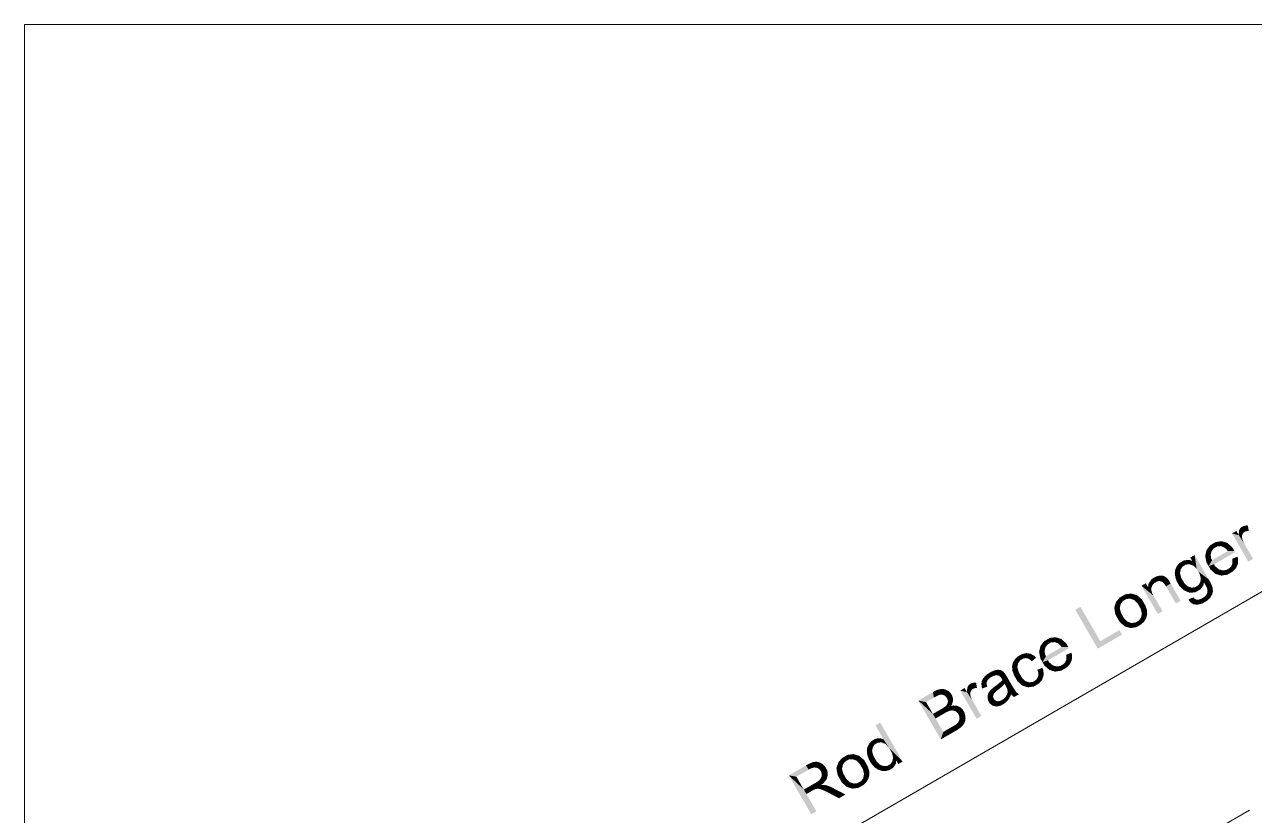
# Model space of a CAD drawing. Header units: millimetres. Extents: x 2 to 579, y 1 to 405.
# Drawn here: x 142.08 to 179.01, y 136.33 to 160.08 of the extents above; entities that cross this region are included whole.
import ezdxf

# ---------------------------------------------------------------- set-up
doc = ezdxf.new("R2010")
doc.units = ezdxf.units.MM
doc.linetypes.add('XKITLINE00', pattern=[0])
doc.layers.add('LinkedObject', color=7, linetype='Continuous', lineweight=0)

# ---------------------------------------------------------------- blocks, each defined once
blk = doc.blocks.new('*A4')
at = {"layer": 'LinkedObject'}
for points in [[(178.547, 144.744), (178.342, 144.798), (178.472, 144.873)], [(178.342, 144.798), (178.547, 144.744), (178.832, 143.95)], [(178.556, 144.889), (178.547, 144.744), (178.545, 144.803)], [(178.569, 144.915), (178.547, 144.744), (178.556, 144.889)], [(178.699, 144.831), (178.547, 144.744), (178.569, 144.915)], [(178.665, 144.792), (178.547, 144.744), (178.699, 144.831)], [(178.655, 144.767), (178.547, 144.744), (178.665, 144.792)], [(178.582, 144.942), (178.722, 144.844), (178.569, 144.915)], [(178.569, 144.915), (178.722, 144.844), (178.699, 144.831)], [(178.619, 144.983), (178.722, 144.844), (178.582, 144.942)], [(178.644, 144.997), (178.722, 144.844), (178.619, 144.983)], [(178.767, 145.037), (178.644, 144.997), (178.68, 145.018)], [(178.818, 145.036), (178.644, 144.997), (178.767, 145.037)], [(178.81, 144.874), (178.644, 144.997), (178.818, 145.036)], [(178.644, 144.997), (178.748, 144.859), (178.722, 144.844)], [(178.748, 144.859), (178.644, 144.997), (178.81, 144.874)], [(178.81, 144.874), (178.818, 145.036), (178.844, 144.874)], [(177.773, 144.493), (177.556, 144.211), (177.685, 144.443)], [(177.793, 144.347), (177.556, 144.211), (177.773, 144.493)], [(177.685, 144.443), (177.556, 144.211), (177.577, 144.301)], [(178.03, 144.565), (177.773, 144.493), (177.858, 144.542)], [(178.117, 144.538), (177.773, 144.493), (178.03, 144.565)], [(178.009, 144.417), (177.773, 144.493), (178.117, 144.538)], [(177.773, 144.493), (177.897, 144.408), (177.842, 144.376)], [(177.897, 144.408), (177.773, 144.493), (178.009, 144.417)], [(177.793, 144.347), (177.773, 144.493), (177.842, 144.376)], [(178.009, 144.417), (178.117, 144.538), (178.068, 144.396)], [(178.117, 144.538), (178.105, 144.382), (178.068, 144.396)], [(178.105, 144.382), (178.117, 144.538), (178.179, 144.317)], [(178.352, 144.38), (178.117, 144.538), (178.204, 144.511)], [(178.179, 144.317), (178.117, 144.538), (178.352, 144.38)], [(178.644, 144.742), (178.547, 144.744), (178.655, 144.767)], [(178.547, 144.744), (178.72, 144.477), (178.976, 144.033)], [(178.72, 144.477), (178.547, 144.744), (178.694, 144.522)], [(178.694, 144.522), (178.547, 144.744), (178.657, 144.613)], [(178.657, 144.613), (178.547, 144.744), (178.647, 144.658)], [(178.647, 144.658), (178.547, 144.744), (178.64, 144.688)], [(178.64, 144.688), (178.547, 144.744), (178.644, 144.742)], [(178.832, 143.95), (178.547, 144.744), (178.976, 144.033)], [(177.22, 144.149), (177.147, 143.97), (177.088, 144.073)], [(177.28, 143.735), (177.147, 143.97), (177.22, 144.149)], [(177.324, 143.658), (177.22, 144.149), (177.643, 143.417)], [(177.28, 143.735), (177.22, 144.149), (177.324, 143.658)], [(177.556, 144.211), (177.576, 143.922), (177.535, 144.12)], [(177.729, 144.266), (177.556, 144.211), (177.793, 144.347)], [(177.714, 144.214), (177.556, 144.211), (177.729, 144.266)], [(177.556, 144.211), (177.714, 144.214), (177.7, 144.161)], [(177.7, 144.161), (177.576, 143.922), (177.556, 144.211)], [(177.714, 144.051), (177.576, 143.922), (177.7, 144.161)], [(178.416, 144.268), (177.638, 143.816), (178.412, 144.275)], [(177.742, 143.994), (178.412, 144.275), (177.638, 143.816)], [(178.427, 144.249), (177.638, 143.816), (178.416, 144.268)], [(178.434, 144.236), (177.638, 143.816), (178.427, 144.249)], [(177.802, 143.871), (177.638, 143.816), (178.434, 144.236)], [(178.214, 144.267), (178.412, 144.275), (177.742, 143.994)], [(178.179, 144.317), (178.352, 144.38), (178.214, 144.267)], [(178.412, 144.275), (178.214, 144.267), (178.352, 144.38)], [(178.506, 144.102), (178.356, 143.979), (178.346, 144.034)], [(178.351, 143.888), (178.506, 144.102), (178.519, 143.888)], [(178.356, 143.979), (178.506, 144.102), (178.351, 143.888)], [(178.519, 143.888), (178.506, 144.102), (178.526, 144.027)], [(176.641, 143.728), (176.791, 143.663), (176.623, 143.612)], [(176.802, 143.722), (176.641, 143.728), (176.667, 143.78)], [(176.791, 143.663), (176.641, 143.728), (176.802, 143.722)], [(176.692, 143.832), (176.861, 143.807), (176.667, 143.78)], [(176.667, 143.78), (176.861, 143.807), (176.802, 143.722)], [(176.774, 143.916), (176.861, 143.807), (176.692, 143.832)], [(176.83, 143.948), (176.861, 143.807), (176.774, 143.916)], [(177.064, 144.002), (176.83, 143.948), (176.905, 143.992)], [(177.147, 143.97), (176.83, 143.948), (177.064, 144.002)], [(177.063, 143.872), (176.83, 143.948), (177.147, 143.97)], [(176.83, 143.948), (176.957, 143.863), (176.909, 143.835)], [(176.957, 143.863), (176.83, 143.948), (177.063, 143.872)], [(176.861, 143.807), (176.83, 143.948), (176.909, 143.835)], [(177.063, 143.872), (177.147, 143.97), (177.12, 143.852)], [(177.12, 143.852), (177.147, 143.97), (177.177, 143.833)], [(177.177, 143.833), (177.147, 143.97), (177.28, 143.735)], [(177.576, 143.922), (177.714, 144.051), (177.742, 143.994)], [(177.742, 143.994), (177.638, 143.816), (177.576, 143.922)], [(177.846, 143.804), (177.638, 143.816), (177.802, 143.871)], [(177.638, 143.816), (177.932, 143.558), (177.697, 143.712)], [(177.846, 143.804), (177.932, 143.558), (177.638, 143.816)], [(177.697, 143.712), (177.932, 143.558), (177.844, 143.583)], [(177.948, 143.72), (177.932, 143.558), (177.846, 143.804)], [(177.932, 143.558), (177.948, 143.72), (178.019, 143.532)], [(178.004, 143.703), (178.019, 143.532), (177.948, 143.72)], [(178.061, 143.687), (178.019, 143.532), (178.004, 143.703)], [(178.061, 143.687), (178.292, 143.613), (178.019, 143.532)], [(178.171, 143.701), (178.292, 143.613), (178.061, 143.687)], [(178.224, 143.731), (178.292, 143.613), (178.171, 143.701)], [(178.264, 143.754), (178.292, 143.613), (178.224, 143.731)], [(178.264, 143.754), (178.493, 143.825), (178.292, 143.613)], [(178.319, 143.814), (178.493, 143.825), (178.264, 143.754)], [(178.292, 143.613), (178.493, 143.825), (178.366, 143.656)], [(178.335, 143.851), (178.519, 143.888), (178.319, 143.814)], [(178.493, 143.825), (178.319, 143.814), (178.519, 143.888)], [(178.351, 143.888), (178.519, 143.888), (178.335, 143.851)], [(178.366, 143.656), (178.493, 143.825), (178.466, 143.762)], [(176.01, 143.475), (175.828, 143.277), (175.923, 143.424)], [(176.006, 143.307), (175.828, 143.277), (176.01, 143.475)], [(176.006, 143.307), (176.01, 143.475), (176.051, 143.333)], [(176.049, 143.497), (176.137, 143.366), (176.01, 143.475)], [(176.01, 143.475), (176.137, 143.366), (176.08, 143.35)], [(176.051, 143.333), (176.01, 143.475), (176.08, 143.35)], [(176.127, 143.524), (176.137, 143.366), (176.049, 143.497)], [(176.167, 143.528), (176.137, 143.366), (176.127, 143.524)], [(176.137, 143.366), (176.167, 143.528), (176.166, 143.365)], [(176.167, 143.528), (176.195, 143.364), (176.166, 143.365)], [(176.275, 143.525), (176.167, 143.528), (176.207, 143.533)], [(176.304, 143.512), (176.167, 143.528), (176.275, 143.525)], [(176.244, 143.347), (176.167, 143.528), (176.304, 143.512)], [(176.195, 143.364), (176.167, 143.528), (176.244, 143.347)], [(176.304, 143.512), (176.265, 143.33), (176.244, 143.347)], [(176.333, 143.499), (176.265, 143.33), (176.304, 143.512)], [(176.386, 143.458), (176.265, 143.33), (176.333, 143.499)], [(176.265, 143.33), (176.386, 143.458), (176.286, 143.313)], [(176.286, 143.313), (176.386, 143.458), (176.41, 143.431)], [(176.41, 143.431), (176.333, 143.252), (176.286, 143.313)], [(176.426, 143.414), (176.333, 143.252), (176.41, 143.431)], [(176.47, 143.346), (176.333, 143.252), (176.426, 143.414)], [(176.47, 143.346), (176.358, 143.208), (176.333, 143.252)], [(176.499, 143.296), (176.358, 143.208), (176.47, 143.346)], [(176.623, 143.612), (176.791, 143.663), (176.631, 143.548)], [(176.631, 143.548), (176.791, 143.663), (176.78, 143.605)], [(176.78, 143.605), (176.716, 143.299), (176.631, 143.548)], [(176.631, 143.548), (176.716, 143.299), (176.639, 143.484)], [(176.639, 143.484), (176.716, 143.299), (176.681, 143.359)], [(176.814, 143.471), (176.716, 143.299), (176.78, 143.605)], [(176.716, 143.299), (176.814, 143.471), (176.858, 143.394)], [(176.906, 143.311), (176.716, 143.299), (176.858, 143.394)], [(177.499, 143.328), (177.323, 143.237), (177.384, 143.323)], [(177.484, 143.245), (177.323, 143.237), (177.499, 143.328)], [(177.324, 143.658), (177.643, 143.417), (177.371, 143.576)], [(177.371, 143.576), (177.643, 143.417), (177.407, 143.438)], [(177.395, 143.38), (177.499, 143.328), (177.384, 143.323)], [(177.407, 143.438), (177.499, 143.328), (177.395, 143.38)], [(177.407, 143.438), (177.643, 143.417), (177.499, 143.328)], [(177.643, 143.417), (177.54, 143.258), (177.499, 143.328)], [(177.7, 143.318), (177.54, 143.258), (177.643, 143.417)], [(177.54, 143.258), (177.7, 143.318), (177.588, 143.164)], [(177.588, 143.164), (177.7, 143.318), (177.761, 143.167)], [(178.019, 143.532), (178.292, 143.613), (178.199, 143.56)], [(175.311, 142.994), (175.048, 142.918), (175.135, 142.969)], [(175.399, 142.969), (175.048, 142.918), (175.311, 142.994)], [(175.282, 142.841), (175.048, 142.918), (175.399, 142.969)], [(175.282, 142.841), (175.399, 142.969), (175.341, 142.821)], [(175.399, 142.969), (175.4, 142.801), (175.341, 142.821)], [(175.634, 142.818), (175.399, 142.969), (175.487, 142.944)], [(175.692, 142.717), (175.399, 142.969), (175.634, 142.818)], [(175.504, 142.703), (175.399, 142.969), (175.692, 142.717)], [(175.4, 142.801), (175.399, 142.969), (175.504, 142.703)], [(175.822, 143.18), (175.623, 143.226), (175.752, 143.301)], [(175.623, 143.226), (175.989, 142.924), (176.112, 142.378)], [(175.989, 142.924), (175.623, 143.226), (175.942, 143.006)], [(175.911, 143.135), (175.623, 143.226), (175.822, 143.18)], [(175.942, 143.006), (175.623, 143.226), (175.911, 143.135)], [(175.828, 143.277), (175.944, 143.232), (175.822, 143.18)], [(175.822, 143.18), (175.944, 143.232), (175.911, 143.135)], [(175.944, 143.232), (175.828, 143.277), (176.006, 143.307)], [(176.358, 143.208), (176.499, 143.296), (176.656, 142.692)], [(176.656, 142.692), (176.499, 143.296), (176.8, 142.776)], [(176.906, 143.311), (176.987, 143.052), (176.716, 143.299)], [(176.716, 143.299), (176.987, 143.052), (176.767, 143.211)], [(176.767, 143.211), (176.987, 143.052), (176.902, 143.087)], [(177.009, 143.209), (176.987, 143.052), (176.906, 143.311)], [(176.987, 143.052), (177.009, 143.209), (177.064, 143.19)], [(177.119, 143.17), (176.987, 143.052), (177.064, 143.19)], [(177.119, 143.17), (177.329, 143.082), (176.987, 143.052)], [(176.987, 143.052), (177.329, 143.082), (177.071, 143.016)], [(177.071, 143.016), (177.329, 143.082), (177.242, 143.031)], [(177.224, 143.18), (177.329, 143.082), (177.119, 143.17)], [(177.329, 143.082), (177.224, 143.18), (177.274, 143.209)], [(177.323, 143.237), (177.329, 143.082), (177.274, 143.209)], [(177.399, 143.122), (177.323, 143.237), (177.484, 143.245)], [(177.329, 143.082), (177.323, 143.237), (177.399, 143.122)], [(177.57, 142.95), (177.712, 142.91), (177.505, 142.886)], [(177.712, 142.91), (177.57, 142.95), (177.586, 142.985)], [(177.602, 143.021), (177.712, 142.91), (177.586, 142.985)], [(177.588, 143.164), (177.761, 143.167), (177.595, 143.139)], [(177.595, 143.139), (177.761, 143.167), (177.606, 143.097)], [(177.764, 143.114), (177.602, 143.021), (177.606, 143.097)], [(177.768, 143.061), (177.602, 143.021), (177.764, 143.114)], [(177.742, 142.959), (177.602, 143.021), (177.768, 143.061)], [(177.712, 142.91), (177.602, 143.021), (177.742, 142.959)], [(177.606, 143.097), (177.761, 143.167), (177.764, 143.114)], [(173.789, 142.595), (174.31, 141.337), (173.635, 142.506)], [(174.385, 141.564), (174.31, 141.337), (173.789, 142.595)], [(174.836, 142.671), (174.907, 142.247), (174.803, 142.576)], [(174.803, 142.576), (174.907, 142.247), (174.839, 142.364)], [(175.048, 142.918), (174.836, 142.671), (174.969, 142.873)], [(175.063, 142.768), (174.836, 142.671), (175.048, 142.918)], [(174.969, 142.873), (174.836, 142.671), (174.863, 142.749)], [(174.997, 142.676), (174.836, 142.671), (175.063, 142.768)], [(174.836, 142.671), (174.997, 142.676), (174.985, 142.616)], [(174.972, 142.555), (174.907, 142.247), (174.836, 142.671)], [(174.972, 142.555), (174.836, 142.671), (174.985, 142.616)], [(175.048, 142.918), (175.17, 142.83), (175.117, 142.799)], [(175.17, 142.83), (175.048, 142.918), (175.282, 142.841)], [(175.063, 142.768), (175.048, 142.918), (175.117, 142.799)], [(175.504, 142.703), (175.692, 142.717), (175.549, 142.624)], [(175.692, 142.717), (175.597, 142.541), (175.549, 142.624)], [(175.597, 142.541), (175.692, 142.717), (175.634, 142.397)], [(175.634, 142.397), (175.692, 142.717), (175.792, 142.431)], [(175.789, 142.492), (175.692, 142.717), (175.74, 142.635)], [(175.792, 142.431), (175.692, 142.717), (175.789, 142.492)], [(176.112, 142.378), (175.989, 142.924), (176.256, 142.461)], [(177.207, 142.848), (177.033, 142.818), (177.184, 142.878)], [(177.033, 142.818), (177.207, 142.848), (177.071, 142.749)], [(177.071, 142.749), (177.207, 142.848), (177.175, 142.672)], [(177.175, 142.672), (177.207, 142.848), (177.242, 142.665)], [(177.242, 142.665), (177.207, 142.848), (177.259, 142.815)], [(177.287, 142.812), (177.242, 142.665), (177.259, 142.815)], [(177.325, 142.808), (177.242, 142.665), (177.287, 142.812)], [(177.325, 142.808), (177.525, 142.738), (177.242, 142.665)], [(177.242, 142.665), (177.525, 142.738), (177.308, 142.658)], [(177.308, 142.658), (177.525, 142.738), (177.45, 142.694)], [(177.409, 142.83), (177.525, 142.738), (177.325, 142.808)], [(177.525, 142.738), (177.409, 142.83), (177.455, 142.857)], [(177.505, 142.886), (177.525, 142.738), (177.455, 142.857)], [(177.505, 142.886), (177.712, 142.91), (177.525, 142.738)], [(177.525, 142.738), (177.712, 142.91), (177.589, 142.775)], [(177.589, 142.775), (177.712, 142.91), (177.683, 142.861)], [(175.007, 142.413), (174.907, 142.247), (174.972, 142.555)], [(174.907, 142.247), (175.007, 142.413), (175.054, 142.332)], [(175.101, 142.25), (174.907, 142.247), (175.054, 142.332)], [(175.101, 142.25), (175.206, 141.982), (174.907, 142.247)], [(174.907, 142.247), (175.206, 141.982), (174.969, 142.14)], [(175.207, 142.149), (175.206, 141.982), (175.101, 142.25)], [(175.733, 142.203), (175.544, 142.183), (175.61, 142.274)], [(175.622, 142.336), (175.765, 142.256), (175.61, 142.274)], [(175.61, 142.274), (175.765, 142.256), (175.733, 142.203)], [(175.792, 142.431), (175.622, 142.336), (175.634, 142.397)], [(175.794, 142.37), (175.622, 142.336), (175.792, 142.431)], [(175.765, 142.256), (175.622, 142.336), (175.794, 142.37)], [(175.039, 141.758), (174.385, 141.564), (174.96, 141.896)], [(174.969, 142.14), (175.206, 141.982), (175.118, 142.007)], [(175.206, 141.982), (175.207, 142.149), (175.266, 142.129)], [(175.324, 142.109), (175.206, 141.982), (175.266, 142.129)], [(175.324, 142.109), (175.559, 142.034), (175.206, 141.982)], [(175.206, 141.982), (175.559, 142.034), (175.294, 141.956)], [(175.294, 141.956), (175.559, 142.034), (175.47, 141.982)], [(175.437, 142.121), (175.559, 142.034), (175.324, 142.109)], [(175.559, 142.034), (175.437, 142.121), (175.491, 142.152)], [(175.544, 142.183), (175.559, 142.034), (175.491, 142.152)], [(175.702, 142.151), (175.544, 142.183), (175.733, 142.203)], [(175.614, 142.066), (175.544, 142.183), (175.702, 142.151)], [(175.559, 142.034), (175.544, 142.183), (175.614, 142.066)], [(172.784, 141.61), (172.567, 141.328), (172.697, 141.56)], [(172.804, 141.464), (172.567, 141.328), (172.784, 141.61)], [(172.697, 141.56), (172.567, 141.328), (172.588, 141.418)], [(173.041, 141.682), (172.784, 141.61), (172.869, 141.659)], [(173.128, 141.655), (172.784, 141.61), (173.041, 141.682)], [(173.021, 141.534), (172.784, 141.61), (173.128, 141.655)], [(172.784, 141.61), (172.908, 141.524), (172.854, 141.493)], [(172.908, 141.524), (172.784, 141.61), (173.021, 141.534)], [(172.804, 141.464), (172.784, 141.61), (172.854, 141.493)], [(173.021, 141.534), (173.128, 141.655), (173.079, 141.513)], [(173.128, 141.655), (173.117, 141.499), (173.079, 141.513)], [(173.117, 141.499), (173.128, 141.655), (173.19, 141.434)], [(173.363, 141.496), (173.128, 141.655), (173.215, 141.628)], [(173.19, 141.434), (173.128, 141.655), (173.363, 141.496)], [(173.19, 141.434), (173.363, 141.496), (173.226, 141.384)], [(173.424, 141.392), (173.226, 141.384), (173.363, 141.496)], [(174.31, 141.337), (174.385, 141.564), (175.039, 141.758)], [(171.909, 141.104), (171.983, 140.99), (171.823, 141.02)], [(171.963, 141.136), (171.983, 140.99), (171.909, 141.104)], [(172.165, 141.206), (171.963, 141.136), (172.032, 141.175)], [(172.229, 141.196), (171.963, 141.136), (172.165, 141.206)], [(172.147, 141.055), (171.963, 141.136), (172.229, 141.196)], [(171.963, 141.136), (172.073, 141.042), (172.037, 141.021)], [(172.073, 141.042), (171.963, 141.136), (172.147, 141.055)], [(171.983, 140.99), (171.963, 141.136), (172.037, 141.021)], [(172.147, 141.055), (172.229, 141.196), (172.184, 141.048)], [(172.229, 141.196), (172.222, 141.041), (172.184, 141.048)], [(172.222, 141.041), (172.229, 141.196), (172.294, 140.997)], [(172.406, 141.119), (172.229, 141.196), (172.293, 141.186)], [(172.456, 141.062), (172.229, 141.196), (172.406, 141.119)], [(172.294, 140.997), (172.229, 141.196), (172.456, 141.062)], [(172.567, 141.328), (172.587, 141.039), (172.547, 141.237)], [(172.74, 141.383), (172.567, 141.328), (172.804, 141.464)], [(172.726, 141.331), (172.567, 141.328), (172.74, 141.383)], [(172.567, 141.328), (172.726, 141.331), (172.711, 141.278)], [(172.711, 141.278), (172.587, 141.039), (172.567, 141.328)], [(172.725, 141.168), (172.587, 141.039), (172.711, 141.278)], [(172.587, 141.039), (172.725, 141.168), (172.754, 141.111)], [(172.754, 141.111), (172.649, 140.932), (172.587, 141.039)], [(173.428, 141.385), (172.649, 140.932), (173.424, 141.392)], [(172.754, 141.111), (173.424, 141.392), (172.649, 140.932)], [(173.438, 141.366), (172.649, 140.932), (173.428, 141.385)], [(173.445, 141.353), (172.649, 140.932), (173.438, 141.366)], [(172.814, 140.988), (172.649, 140.932), (173.445, 141.353)], [(173.226, 141.384), (173.424, 141.392), (172.754, 141.111)], [(173.517, 141.219), (173.368, 141.096), (173.358, 141.151)], [(173.362, 141.004), (173.517, 141.219), (173.531, 141.005)], [(173.368, 141.096), (173.517, 141.219), (173.362, 141.004)], [(173.531, 141.005), (173.517, 141.219), (173.538, 141.143)], [(171.76, 140.915), (171.906, 140.842), (171.735, 140.798)], [(171.735, 140.798), (171.906, 140.842), (171.742, 140.734)], [(171.742, 140.734), (171.906, 140.842), (171.895, 140.783)], [(171.895, 140.783), (171.836, 140.468), (171.742, 140.734)], [(171.742, 140.734), (171.836, 140.468), (171.749, 140.669)], [(171.918, 140.9), (171.76, 140.915), (171.791, 140.968)], [(171.906, 140.842), (171.76, 140.915), (171.918, 140.9)], [(171.823, 141.02), (171.983, 140.99), (171.791, 140.968)], [(171.791, 140.968), (171.983, 140.99), (171.918, 140.9)], [(171.932, 140.641), (171.836, 140.468), (171.895, 140.783)], [(172.294, 140.997), (172.456, 141.062), (172.329, 140.96)], [(172.646, 140.765), (172.518, 140.644), (172.494, 140.702)], [(172.518, 140.644), (172.646, 140.765), (172.528, 140.543)], [(172.528, 140.543), (172.646, 140.765), (172.66, 140.468)], [(172.684, 140.537), (172.646, 140.765), (172.677, 140.685)], [(172.66, 140.468), (172.646, 140.765), (172.684, 140.537)], [(172.858, 140.921), (172.649, 140.932), (172.814, 140.988)], [(172.649, 140.932), (172.943, 140.674), (172.709, 140.829)], [(172.858, 140.921), (172.943, 140.674), (172.649, 140.932)], [(172.709, 140.829), (172.943, 140.674), (172.856, 140.7)], [(172.959, 140.837), (172.943, 140.674), (172.858, 140.921)], [(172.943, 140.674), (172.959, 140.837), (173.031, 140.649)], [(173.016, 140.82), (173.031, 140.649), (172.959, 140.837)], [(173.073, 140.803), (173.031, 140.649), (173.016, 140.82)], [(173.073, 140.803), (173.304, 140.73), (173.031, 140.649)], [(173.031, 140.649), (173.304, 140.73), (173.211, 140.676)], [(173.183, 140.818), (173.304, 140.73), (173.073, 140.803)], [(173.236, 140.848), (173.304, 140.73), (173.183, 140.818)], [(173.275, 140.871), (173.304, 140.73), (173.236, 140.848)], [(173.275, 140.871), (173.504, 140.942), (173.304, 140.73)], [(173.33, 140.931), (173.504, 140.942), (173.275, 140.871)], [(173.304, 140.73), (173.504, 140.942), (173.377, 140.773)], [(173.346, 140.968), (173.531, 141.005), (173.33, 140.931)], [(173.504, 140.942), (173.33, 140.931), (173.531, 141.005)], [(173.362, 141.004), (173.531, 141.005), (173.346, 140.968)], [(173.377, 140.773), (173.504, 140.942), (173.478, 140.878)], [(170.991, 140.368), (170.819, 140.321), (171.005, 140.399)], [(170.825, 140.361), (171.005, 140.399), (170.819, 140.321)], [(170.977, 140.336), (170.819, 140.321), (170.991, 140.368)], [(170.864, 140.441), (171.005, 140.399), (170.825, 140.361)], [(170.897, 140.48), (171.005, 140.399), (170.864, 140.441)], [(171.017, 140.589), (170.897, 140.48), (170.93, 140.518)], [(171.069, 140.46), (170.897, 140.48), (171.017, 140.589)], [(171.005, 140.399), (170.897, 140.48), (171.069, 140.46)], [(171.072, 140.62), (171.174, 140.52), (171.017, 140.589)], [(171.069, 140.46), (171.017, 140.589), (171.12, 140.489)], [(171.12, 140.489), (171.017, 140.589), (171.174, 140.52)], [(171.263, 140.697), (171.072, 140.62), (171.221, 140.69)], [(171.269, 140.543), (171.072, 140.62), (171.263, 140.697)], [(171.221, 140.69), (171.072, 140.62), (171.126, 140.652)], [(171.174, 140.52), (171.072, 140.62), (171.269, 140.543)], [(171.372, 140.7), (171.263, 140.697), (171.304, 140.704)], [(171.399, 140.69), (171.263, 140.697), (171.372, 140.7)], [(171.269, 140.543), (171.263, 140.697), (171.311, 140.535)], [(171.311, 140.535), (171.263, 140.697), (171.341, 140.529)], [(171.263, 140.697), (171.397, 140.479), (171.341, 140.529)], [(171.399, 140.69), (171.397, 140.479), (171.263, 140.697)], [(171.411, 140.359), (171.509, 140.285), (171.297, 140.261)], [(171.427, 140.68), (171.397, 140.479), (171.399, 140.69)], [(171.477, 140.644), (171.397, 140.479), (171.427, 140.68)], [(171.501, 140.618), (171.397, 140.479), (171.477, 140.644)], [(171.397, 140.479), (171.501, 140.618), (171.515, 140.602)], [(171.397, 140.479), (171.515, 140.602), (171.423, 140.435)], [(171.443, 140.397), (171.509, 140.285), (171.411, 140.359)], [(171.423, 140.435), (171.515, 140.602), (171.425, 140.431)], [(171.425, 140.431), (171.515, 140.602), (171.435, 140.412)], [(171.435, 140.412), (171.515, 140.602), (171.443, 140.397)], [(171.443, 140.397), (171.515, 140.602), (171.509, 140.285)], [(171.557, 140.538), (171.509, 140.285), (171.515, 140.602)], [(171.584, 140.49), (171.509, 140.285), (171.557, 140.538)], [(171.584, 140.49), (171.539, 140.232), (171.509, 140.285)], [(171.695, 140.299), (171.539, 140.232), (171.584, 140.49)], [(171.749, 140.669), (171.836, 140.468), (171.796, 140.536)], [(171.836, 140.468), (171.932, 140.641), (171.981, 140.557)], [(172.03, 140.471), (171.836, 140.468), (171.981, 140.557)], [(172.03, 140.471), (172.129, 140.203), (171.836, 140.468)], [(171.836, 140.468), (172.129, 140.203), (171.897, 140.362)], [(171.897, 140.362), (172.129, 140.203), (172.044, 140.229)], [(172.134, 140.366), (172.129, 140.203), (172.03, 140.471)], [(172.129, 140.203), (172.134, 140.366), (172.189, 140.347)], [(172.474, 140.251), (172.352, 140.337), (172.404, 140.368)], [(172.446, 140.392), (172.474, 140.251), (172.404, 140.368)], [(172.446, 140.392), (172.66, 140.468), (172.474, 140.251)], [(172.502, 140.459), (172.66, 140.468), (172.446, 140.392)], [(172.474, 140.251), (172.66, 140.468), (172.543, 140.291)], [(172.66, 140.468), (172.502, 140.459), (172.515, 140.501)], [(172.528, 140.543), (172.66, 140.468), (172.515, 140.501)], [(172.543, 140.291), (172.66, 140.468), (172.636, 140.399)], [(169.388, 139.867), (168.92, 139.78), (169.358, 140.034)], [(169.425, 140.073), (169.545, 139.947), (169.358, 140.034)], [(169.358, 140.034), (169.545, 139.947), (169.451, 139.903)], [(169.388, 139.867), (169.358, 140.034), (169.451, 139.903)], [(169.543, 140.117), (169.545, 139.947), (169.425, 140.073)], [(169.606, 139.96), (169.543, 140.117), (169.594, 140.123)], [(169.545, 139.947), (169.543, 140.117), (169.575, 139.954)], [(169.575, 139.954), (169.543, 140.117), (169.606, 139.96)], [(169.644, 140.128), (169.663, 139.953), (169.594, 140.123)], [(169.594, 140.123), (169.663, 139.953), (169.606, 139.96)], [(169.739, 140.11), (169.663, 139.953), (169.644, 140.128)], [(169.784, 140.087), (169.663, 139.953), (169.739, 140.11)], [(169.663, 139.953), (169.784, 140.087), (169.69, 139.939)], [(169.784, 140.087), (169.717, 139.925), (169.69, 139.939)], [(169.717, 139.925), (169.784, 140.087), (169.76, 139.882)], [(169.76, 139.882), (169.784, 140.087), (169.919, 139.959)], [(169.895, 139.999), (169.784, 140.087), (169.828, 140.063)], [(169.919, 139.959), (169.784, 140.087), (169.895, 139.999)], [(170.385, 140.027), (170.181, 140.08), (170.31, 140.155)], [(170.181, 140.08), (170.385, 140.027), (170.67, 139.233)], [(170.395, 140.172), (170.385, 140.027), (170.383, 140.086)], [(170.407, 140.198), (170.385, 140.027), (170.395, 140.172)], [(170.537, 140.113), (170.385, 140.027), (170.407, 140.198)], [(170.503, 140.075), (170.385, 140.027), (170.537, 140.113)], [(170.493, 140.05), (170.385, 140.027), (170.503, 140.075)], [(170.482, 140.025), (170.385, 140.027), (170.493, 140.05)], [(170.385, 140.027), (170.558, 139.76), (170.814, 139.316)], [(170.558, 139.76), (170.385, 140.027), (170.532, 139.805)], [(170.532, 139.805), (170.385, 140.027), (170.495, 139.896)], [(170.495, 139.896), (170.385, 140.027), (170.485, 139.941)], [(170.485, 139.941), (170.385, 140.027), (170.478, 139.97)], [(170.478, 139.97), (170.385, 140.027), (170.482, 140.025)], [(170.67, 139.233), (170.385, 140.027), (170.814, 139.316)], [(170.42, 140.224), (170.56, 140.127), (170.407, 140.198)], [(170.407, 140.198), (170.56, 140.127), (170.537, 140.113)], [(170.457, 140.265), (170.56, 140.127), (170.42, 140.224)], [(170.482, 140.28), (170.56, 140.127), (170.457, 140.265)], [(170.605, 140.32), (170.482, 140.28), (170.518, 140.301)], [(170.656, 140.319), (170.482, 140.28), (170.605, 140.32)], [(170.648, 140.157), (170.482, 140.28), (170.656, 140.319)], [(170.482, 140.28), (170.587, 140.142), (170.56, 140.127)], [(170.587, 140.142), (170.482, 140.28), (170.648, 140.157)], [(170.648, 140.157), (170.656, 140.319), (170.683, 140.157)], [(170.819, 140.321), (170.841, 140.139), (170.814, 140.281)], [(170.814, 140.281), (170.841, 140.139), (170.824, 140.19)], [(170.977, 140.336), (170.841, 140.139), (170.819, 140.321)], [(170.977, 140.253), (170.841, 140.139), (170.977, 140.336)], [(170.841, 140.139), (170.977, 140.253), (170.992, 140.201)], [(171.169, 139.936), (171.012, 139.97), (171.026, 139.998)], [(171.04, 140.027), (171.184, 139.976), (171.026, 139.998)], [(171.026, 139.998), (171.184, 139.976), (171.169, 139.936)], [(171.078, 140.08), (171.184, 139.976), (171.04, 140.027)], [(171.102, 140.105), (171.184, 139.976), (171.078, 140.08)], [(171.119, 140.123), (171.211, 140.013), (171.102, 140.105)], [(171.184, 139.976), (171.102, 140.105), (171.198, 139.995)], [(171.198, 139.995), (171.102, 140.105), (171.211, 140.013)], [(171.177, 140.17), (171.266, 140.064), (171.119, 140.123)], [(171.119, 140.123), (171.266, 140.064), (171.211, 140.013)], [(171.217, 140.2), (171.306, 140.096), (171.177, 140.17)], [(171.177, 140.17), (171.306, 140.096), (171.266, 140.064)], [(171.297, 140.261), (171.378, 140.152), (171.217, 140.2)], [(171.217, 140.2), (171.378, 140.152), (171.306, 140.096)], [(171.297, 140.261), (171.509, 140.285), (171.378, 140.152)], [(171.378, 140.152), (171.509, 140.285), (171.479, 140.247)], [(171.695, 140.299), (171.566, 140.185), (171.539, 140.232)], [(171.83, 140.075), (171.707, 139.971), (171.561, 139.921)], [(171.583, 139.958), (171.83, 140.075), (171.561, 139.921)], [(171.566, 140.185), (171.695, 140.299), (171.596, 140.106)], [(171.583, 139.958), (171.753, 140.199), (171.83, 140.075)], [(171.602, 140.035), (171.753, 140.199), (171.583, 139.958)], [(171.596, 140.106), (171.695, 140.299), (171.753, 140.199)], [(171.753, 140.199), (171.599, 140.075), (171.596, 140.106)], [(171.599, 140.075), (171.753, 140.199), (171.602, 140.035)], [(171.707, 139.971), (171.83, 140.075), (171.727, 139.943)], [(171.727, 139.943), (171.83, 140.075), (171.85, 140.051)], [(171.85, 140.051), (171.772, 139.899), (171.727, 139.943)], [(171.87, 140.027), (171.772, 139.899), (171.85, 140.051)], [(171.87, 140.027), (171.796, 139.884), (171.772, 139.899)], [(171.918, 139.987), (171.796, 139.884), (171.87, 140.027)], [(172.244, 140.327), (172.129, 140.203), (172.189, 140.347)], [(172.244, 140.327), (172.474, 140.251), (172.129, 140.203)], [(172.129, 140.203), (172.474, 140.251), (172.215, 140.177)], [(172.215, 140.177), (172.474, 140.251), (172.387, 140.2)], [(172.352, 140.337), (172.474, 140.251), (172.244, 140.327)], [(169.154, 139.732), (168.92, 139.78), (169.388, 139.867)], [(168.92, 139.78), (169.437, 139.241), (169.595, 138.612)], [(169.358, 139.379), (169.437, 139.241), (168.92, 139.78)], [(168.92, 139.78), (169.154, 139.732), (169.358, 139.379)], [(169.751, 139.624), (169.928, 139.661), (169.732, 139.604)], [(169.899, 139.617), (169.732, 139.604), (169.928, 139.661)], [(169.775, 139.65), (169.928, 139.661), (169.751, 139.624)], [(169.919, 139.959), (169.777, 139.853), (169.76, 139.882)], [(169.775, 139.65), (169.96, 139.794), (169.928, 139.661)], [(169.803, 139.705), (169.96, 139.794), (169.775, 139.65)], [(169.777, 139.853), (169.919, 139.959), (169.795, 139.822)], [(169.795, 139.822), (169.919, 139.959), (169.809, 139.763)], [(169.806, 139.734), (169.96, 139.794), (169.803, 139.705)], [(169.96, 139.794), (169.806, 139.734), (169.809, 139.763)], [(169.809, 139.763), (169.919, 139.959), (169.96, 139.794)], [(170.073, 139.626), (169.899, 139.617), (169.961, 139.632)], [(169.992, 139.477), (169.899, 139.617), (170.073, 139.626)], [(169.961, 139.839), (169.919, 139.959), (169.94, 139.922)], [(169.96, 139.794), (169.919, 139.959), (169.961, 139.839)], [(169.928, 139.661), (169.96, 139.794), (169.959, 139.75)], [(169.992, 139.477), (170.073, 139.626), (170.023, 139.463)], [(170.023, 139.463), (170.073, 139.626), (170.054, 139.448)], [(170.054, 139.448), (170.073, 139.626), (170.123, 139.605)], [(171.012, 139.97), (171.168, 139.915), (170.999, 139.907)], [(170.999, 139.873), (171.168, 139.915), (171.167, 139.894)], [(170.999, 139.907), (171.168, 139.915), (170.999, 139.873)], [(171.167, 139.894), (171.037, 139.743), (170.999, 139.873)], [(170.999, 139.873), (171.037, 139.743), (171, 139.839)], [(171, 139.839), (171.037, 139.743), (171.019, 139.774)], [(171.168, 139.915), (171.012, 139.97), (171.169, 139.936)], [(171.177, 139.854), (171.037, 139.743), (171.167, 139.894)], [(171.037, 139.743), (171.177, 139.854), (171.188, 139.836)], [(171.204, 139.807), (171.037, 139.743), (171.188, 139.836)], [(171.037, 139.743), (171.204, 139.807), (171.067, 139.69)], [(171.067, 139.69), (171.204, 139.807), (171.155, 139.625)], [(171.155, 139.625), (171.204, 139.807), (171.212, 139.612)], [(171.212, 139.612), (171.204, 139.807), (171.253, 139.771)], [(171.253, 139.771), (171.269, 139.6), (171.212, 139.612)], [(171.286, 139.765), (171.269, 139.6), (171.253, 139.771)], [(171.319, 139.758), (171.269, 139.6), (171.286, 139.765)], [(171.269, 139.6), (171.319, 139.758), (171.396, 139.628)], [(171.466, 139.668), (171.319, 139.758), (171.393, 139.776)], [(171.396, 139.628), (171.319, 139.758), (171.466, 139.668)], [(171.435, 139.8), (171.508, 139.692), (171.393, 139.776)], [(171.393, 139.776), (171.508, 139.692), (171.466, 139.668)], [(171.477, 139.824), (171.508, 139.692), (171.435, 139.8)], [(171.608, 139.787), (171.477, 139.824), (171.54, 139.884)], [(171.579, 139.752), (171.477, 139.824), (171.608, 139.787)], [(171.508, 139.692), (171.477, 139.824), (171.579, 139.752)], [(171.707, 139.971), (171.54, 139.884), (171.561, 139.921)], [(171.686, 139.914), (171.54, 139.884), (171.707, 139.971)], [(171.637, 139.822), (171.54, 139.884), (171.686, 139.914)], [(171.608, 139.787), (171.54, 139.884), (171.637, 139.822)], [(171.796, 139.884), (171.918, 139.987), (171.946, 139.97)], [(169.708, 139.397), (169.358, 139.379), (169.611, 139.525)], [(169.437, 139.241), (169.358, 139.379), (169.708, 139.397)], [(169.764, 139.43), (169.611, 139.525), (169.662, 139.555)], [(169.708, 139.397), (169.611, 139.525), (169.764, 139.43)], [(169.662, 139.555), (169.899, 139.617), (169.764, 139.43)], [(169.732, 139.604), (169.899, 139.617), (169.662, 139.555)], [(169.764, 139.43), (169.899, 139.617), (169.855, 139.469)], [(169.899, 139.617), (169.926, 139.484), (169.855, 139.469)], [(169.926, 139.484), (169.899, 139.617), (169.992, 139.477)], [(170.123, 139.605), (170.104, 139.401), (170.054, 139.448)], [(170.173, 139.584), (170.104, 139.401), (170.123, 139.605)], [(170.252, 139.511), (170.104, 139.401), (170.173, 139.584)], [(170.282, 139.46), (170.104, 139.401), (170.252, 139.511)], [(170.104, 139.401), (170.282, 139.46), (170.123, 139.369)], [(170.282, 139.46), (170.139, 139.341), (170.123, 139.369)], [(170.139, 139.341), (170.282, 139.46), (170.156, 139.285)], [(170.156, 139.285), (170.282, 139.46), (170.335, 139.288)], [(170.335, 139.288), (170.157, 139.229), (170.156, 139.285)], [(170.338, 139.242), (170.157, 139.229), (170.335, 139.288)], [(170.332, 139.333), (170.282, 139.46), (170.305, 139.419)], [(170.335, 139.288), (170.282, 139.46), (170.332, 139.333)], [(167.775, 139.119), (167.874, 138.616), (167.631, 139.036)], [(167.775, 139.119), (168.032, 138.372), (167.874, 138.616)], [(168.032, 138.372), (167.775, 139.119), (168.451, 137.95)], [(169.595, 138.612), (169.437, 139.241), (169.67, 138.839)], [(169.961, 139.007), (170.041, 138.869), (169.67, 138.839)], [(169.999, 139.029), (170.096, 138.901), (169.961, 139.007)], [(169.961, 139.007), (170.096, 138.901), (170.041, 138.869)], [(170.05, 139.062), (170.185, 138.966), (169.999, 139.029)], [(169.999, 139.029), (170.185, 138.966), (170.096, 138.901)], [(170.064, 139.074), (170.185, 138.966), (170.05, 139.062)], [(170.218, 138.998), (170.064, 139.074), (170.088, 139.094)], [(170.185, 138.966), (170.064, 139.074), (170.218, 138.998)], [(170.123, 139.136), (170.298, 139.095), (170.088, 139.094)], [(170.088, 139.094), (170.298, 139.095), (170.218, 138.998)], [(170.312, 139.129), (170.123, 139.136), (170.146, 139.179)], [(170.298, 139.095), (170.123, 139.136), (170.312, 139.129)], [(170.157, 139.229), (170.327, 139.163), (170.146, 139.179)], [(170.146, 139.179), (170.327, 139.163), (170.312, 139.129)], [(170.327, 139.163), (170.157, 139.229), (170.338, 139.242)], [(170.218, 138.998), (170.298, 139.095), (170.251, 139.03)], [(167.521, 138.568), (167.608, 138.46), (167.443, 138.486)], [(167.573, 138.599), (167.608, 138.46), (167.521, 138.568)], [(167.612, 138.621), (167.705, 138.516), (167.573, 138.599)], [(167.573, 138.599), (167.705, 138.516), (167.656, 138.487)], [(167.608, 138.46), (167.573, 138.599), (167.656, 138.487)], [(167.689, 138.644), (167.705, 138.516), (167.612, 138.621)], [(167.728, 138.645), (167.705, 138.516), (167.689, 138.644)], [(167.728, 138.645), (167.811, 138.523), (167.705, 138.516)], [(167.767, 138.646), (167.811, 138.523), (167.728, 138.645)], [(167.84, 138.632), (167.811, 138.523), (167.767, 138.646)], [(167.874, 138.616), (167.811, 138.523), (167.84, 138.632)], [(167.811, 138.523), (167.874, 138.616), (167.868, 138.502)], [(167.868, 138.502), (167.874, 138.616), (167.925, 138.48)], [(167.874, 138.616), (168.032, 138.372), (167.925, 138.48)], [(169.67, 138.839), (170.041, 138.869), (169.595, 138.612)], [(166.967, 138.172), (166.705, 138.096), (166.792, 138.147)], [(167.056, 138.147), (166.705, 138.096), (166.967, 138.172)], [(166.939, 138.019), (166.705, 138.096), (167.056, 138.147)], [(166.939, 138.019), (167.056, 138.147), (166.998, 137.999)], [(167.056, 138.147), (167.057, 137.979), (166.998, 137.999)], [(167.291, 137.996), (167.056, 138.147), (167.144, 138.122)], [(167.349, 137.895), (167.056, 138.147), (167.291, 137.996)], [(167.161, 137.881), (167.056, 138.147), (167.349, 137.895)], [(167.057, 137.979), (167.056, 138.147), (167.161, 137.881)], [(167.39, 138.383), (167.542, 138.317), (167.373, 138.267)], [(167.373, 138.267), (167.542, 138.317), (167.382, 138.203)], [(167.382, 138.203), (167.542, 138.317), (167.532, 138.259)], [(167.532, 138.259), (167.472, 137.949), (167.382, 138.203)], [(167.382, 138.203), (167.472, 137.949), (167.39, 138.139)], [(167.551, 138.375), (167.39, 138.383), (167.417, 138.435)], [(167.542, 138.317), (167.39, 138.383), (167.551, 138.375)], [(167.443, 138.486), (167.608, 138.46), (167.417, 138.435)], [(167.417, 138.435), (167.608, 138.46), (167.551, 138.375)], [(167.571, 138.118), (167.472, 137.949), (167.532, 138.259)], [(168.032, 138.372), (168.451, 137.95), (168.082, 138.285)], [(168.082, 138.285), (168.451, 137.95), (168.128, 138.206)], [(168.128, 138.206), (168.451, 137.95), (168.163, 138.07)], [(165.628, 137.706), (165.03, 137.532), (165.547, 137.831)], [(165.802, 137.937), (165.547, 137.831), (165.753, 137.929)], [(165.803, 137.772), (165.547, 137.831), (165.802, 137.937)], [(165.753, 137.929), (165.547, 137.831), (165.625, 137.876)], [(165.547, 137.831), (165.692, 137.744), (165.628, 137.706)], [(165.692, 137.744), (165.547, 137.831), (165.803, 137.772)], [(165.852, 137.944), (165.848, 137.763), (165.802, 137.937)], [(165.802, 137.937), (165.848, 137.763), (165.803, 137.772)], [(165.848, 137.763), (165.852, 137.944), (165.894, 137.753)], [(165.996, 137.901), (165.852, 137.944), (165.949, 137.926)], [(165.894, 137.753), (165.852, 137.944), (165.996, 137.901)], [(165.996, 137.901), (165.963, 137.702), (165.894, 137.753)], [(166.044, 137.875), (165.963, 137.702), (165.996, 137.901)], [(166.119, 137.801), (165.963, 137.702), (166.044, 137.875)], [(166.147, 137.752), (165.963, 137.702), (166.119, 137.801)], [(166.493, 137.849), (166.564, 137.425), (166.46, 137.754)], [(166.705, 138.096), (166.493, 137.849), (166.626, 138.051)], [(166.72, 137.946), (166.493, 137.849), (166.705, 138.096)], [(166.626, 138.051), (166.493, 137.849), (166.52, 137.927)], [(166.654, 137.854), (166.493, 137.849), (166.72, 137.946)], [(166.493, 137.849), (166.654, 137.854), (166.642, 137.794)], [(166.629, 137.733), (166.564, 137.425), (166.493, 137.849)], [(166.629, 137.733), (166.493, 137.849), (166.642, 137.794)], [(166.705, 138.096), (166.827, 138.008), (166.774, 137.977)], [(166.827, 138.008), (166.705, 138.096), (166.939, 138.019)], [(166.72, 137.946), (166.705, 138.096), (166.774, 137.977)], [(167.161, 137.881), (167.349, 137.895), (167.206, 137.802)], [(167.349, 137.895), (167.254, 137.719), (167.206, 137.802)], [(167.254, 137.719), (167.349, 137.895), (167.29, 137.575)], [(167.29, 137.575), (167.349, 137.895), (167.449, 137.609)], [(167.446, 137.67), (167.349, 137.895), (167.396, 137.813)], [(167.449, 137.609), (167.349, 137.895), (167.446, 137.67)], [(167.39, 138.139), (167.472, 137.949), (167.436, 138.012)], [(167.472, 137.949), (167.571, 138.118), (167.62, 138.034)], [(167.667, 137.953), (167.472, 137.949), (167.62, 138.034)], [(167.472, 137.949), (167.667, 137.953), (167.51, 137.884)], [(167.51, 137.884), (167.667, 137.953), (167.6, 137.782)], [(167.6, 137.782), (167.667, 137.953), (167.652, 137.746)], [(167.652, 137.746), (167.667, 137.953), (167.771, 137.851)], [(167.771, 137.851), (167.815, 137.669), (167.652, 137.746)], [(167.829, 137.83), (167.815, 137.669), (167.771, 137.851)], [(167.815, 137.669), (167.829, 137.83), (167.873, 137.666)], [(167.873, 137.666), (167.829, 137.83), (167.886, 137.81)], [(167.886, 137.81), (168.092, 137.718), (167.873, 137.666)], [(167.99, 137.817), (168.092, 137.718), (167.886, 137.81)], [(168.092, 137.718), (167.99, 137.817), (168.037, 137.844)], [(168.084, 137.871), (168.092, 137.718), (168.037, 137.844)], [(168.084, 137.871), (168.255, 137.981), (168.092, 137.718)], [(168.142, 137.955), (168.255, 137.981), (168.084, 137.871)], [(168.092, 137.718), (168.255, 137.981), (168.17, 137.763)], [(168.255, 137.981), (168.142, 137.955), (168.152, 138.013)], [(168.163, 138.07), (168.255, 137.981), (168.152, 138.013)], [(168.163, 138.07), (168.451, 137.95), (168.255, 137.981)], [(168.17, 137.763), (168.255, 137.981), (168.252, 137.894)], [(168.255, 137.981), (168.451, 137.95), (168.318, 137.873)], [(165.258, 137.493), (165.03, 137.532), (165.628, 137.706)], [(165.482, 137.106), (165.705, 136.363), (165.03, 137.532)], [(165.03, 137.532), (165.258, 137.493), (165.482, 137.106)], [(165.967, 137.415), (166.187, 137.496), (165.943, 137.387)], [(166.172, 137.43), (165.943, 137.387), (166.187, 137.496)], [(166.079, 137.304), (165.943, 137.387), (166.172, 137.43)], [(165.963, 137.702), (166.147, 137.752), (165.987, 137.661)], [(165.99, 137.444), (166.187, 137.496), (165.967, 137.415)], [(166.147, 137.752), (166.004, 137.633), (165.987, 137.661)], [(166.187, 137.496), (165.99, 137.444), (166.015, 137.505)], [(166.004, 137.633), (166.147, 137.752), (166.019, 137.571)], [(166.017, 137.538), (166.187, 137.496), (166.015, 137.505)], [(166.019, 137.571), (166.187, 137.496), (166.017, 137.538)], [(166.019, 137.571), (166.147, 137.752), (166.187, 137.496)], [(166.203, 137.562), (166.147, 137.752), (166.183, 137.69)], [(166.187, 137.496), (166.147, 137.752), (166.203, 137.562)], [(166.46, 137.754), (166.564, 137.425), (166.496, 137.542)], [(166.664, 137.591), (166.564, 137.425), (166.629, 137.733)], [(166.564, 137.425), (166.664, 137.591), (166.711, 137.51)], [(166.758, 137.428), (166.564, 137.425), (166.711, 137.51)], [(166.758, 137.428), (166.863, 137.16), (166.564, 137.425)], [(166.564, 137.425), (166.863, 137.16), (166.626, 137.318)], [(166.864, 137.327), (166.863, 137.16), (166.758, 137.428)], [(167.39, 137.382), (167.201, 137.361), (167.266, 137.452)], [(167.278, 137.514), (167.422, 137.434), (167.266, 137.452)], [(167.266, 137.452), (167.422, 137.434), (167.39, 137.382)], [(167.449, 137.609), (167.278, 137.514), (167.29, 137.575)], [(167.451, 137.548), (167.278, 137.514), (167.449, 137.609)], [(167.422, 137.434), (167.278, 137.514), (167.451, 137.548)], [(167.652, 137.746), (167.815, 137.669), (167.704, 137.709)], [(167.873, 137.666), (168.092, 137.718), (167.932, 137.663)], [(167.932, 137.663), (168.092, 137.718), (168.041, 137.688)], [(165.739, 137.075), (165.482, 137.106), (165.814, 137.298)], [(165.482, 137.106), (165.56, 136.972), (165.705, 136.363)], [(165.56, 136.972), (165.482, 137.106), (165.739, 137.075)], [(165.739, 137.075), (165.814, 137.298), (165.768, 137.092)], [(165.768, 137.092), (165.814, 137.298), (165.813, 137.114)], [(165.813, 137.114), (165.814, 137.298), (165.828, 137.119)], [(165.892, 137.13), (165.814, 137.298), (165.867, 137.328)], [(165.828, 137.119), (165.814, 137.298), (165.848, 137.125)], [(165.848, 137.125), (165.814, 137.298), (165.892, 137.13)], [(165.943, 137.387), (166.002, 137.244), (165.867, 137.328)], [(165.892, 137.13), (165.867, 137.328), (165.916, 137.129)], [(165.867, 137.328), (166.002, 137.244), (165.916, 137.129)], [(165.916, 137.129), (166.002, 137.244), (165.94, 137.128)], [(166.002, 137.244), (166.002, 137.111), (165.94, 137.128)], [(166.002, 137.244), (165.943, 137.387), (166.079, 137.304)], [(166.041, 137.247), (166.002, 137.111), (166.002, 137.244)], [(166.002, 137.111), (166.041, 137.247), (166.04, 137.096)], [(166.04, 137.096), (166.041, 137.247), (166.078, 137.081)], [(166.129, 137.24), (166.041, 137.247), (166.104, 137.245)], [(166.078, 137.081), (166.041, 137.247), (166.129, 137.24)], [(166.129, 137.24), (166.18, 137.032), (166.078, 137.081)], [(166.18, 137.228), (166.18, 137.032), (166.129, 137.24)], [(166.289, 137.188), (166.18, 137.032), (166.18, 137.228)], [(166.18, 137.032), (166.289, 137.188), (166.244, 136.999)], [(166.244, 136.999), (166.289, 137.188), (166.346, 137.158)], [(166.244, 136.999), (166.346, 137.158), (166.539, 136.845)], [(166.539, 136.845), (166.346, 137.158), (166.732, 136.957)], [(166.626, 137.318), (166.863, 137.16), (166.775, 137.185)], [(166.863, 137.16), (166.864, 137.327), (166.923, 137.307)], [(166.981, 137.287), (166.863, 137.16), (166.923, 137.307)], [(166.981, 137.287), (167.216, 137.212), (166.863, 137.16)], [(166.863, 137.16), (167.216, 137.212), (166.951, 137.134)], [(166.951, 137.134), (167.216, 137.212), (167.127, 137.16)], [(167.094, 137.299), (167.216, 137.212), (166.981, 137.287)], [(167.216, 137.212), (167.094, 137.299), (167.148, 137.33)], [(167.201, 137.361), (167.216, 137.212), (167.148, 137.33)], [(167.359, 137.329), (167.201, 137.361), (167.39, 137.382)], [(167.271, 137.244), (167.201, 137.361), (167.359, 137.329)], [(167.216, 137.212), (167.201, 137.361), (167.271, 137.244)], [(165.705, 136.363), (165.56, 136.972), (165.859, 136.453)]]:
    blk.add_hatch(color=7, dxfattribs=at).paths.add_polyline_path(points, flags=17)
at = {"layer": 'LinkedObject', "color": 2, "linetype": 'XKITLINE00', "lineweight": 0}
for p, q in [((142.078, 88.586), (142.078, 160.078)), ((142.078, 160.078), (226.23, 160.078))]:
    blk.add_line(p, q, dxfattribs=at)
at = {"layer": 'LinkedObject', "color": 6, "linetype": 'XKITLINE00', "lineweight": 0}
for p, q in [((157.944, 130.741), (199.337, 154.665)), ((169.705, 131.197), (178.865, 136.491))]:
    blk.add_line(p, q, dxfattribs=at)

msp = doc.modelspace()

# ---------------------------------------------------------------- block references
at = {"lineweight": 0}
msp.add_blockref('*A4', (0, 0), dxfattribs=at)

doc.saveas('drawing.dxf')
